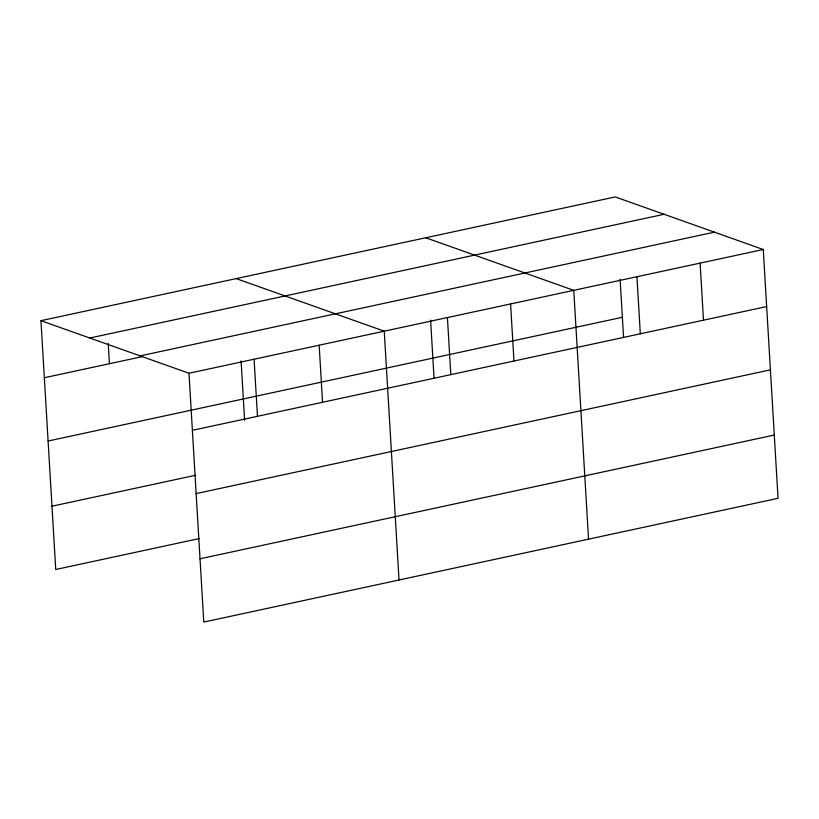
<?xml version="1.0" encoding="UTF-8"?>
<svg xmlns="http://www.w3.org/2000/svg" width="819" height="819" viewBox="0 0 819 819"><rect width="100%" height="100%" fill="white"/><g stroke="black" fill="none" stroke-linecap="round" stroke-linejoin="round"><path stroke-width="1.23" d="M40.95 320.679L615.223 196.929L763.267 249.508L778.05 498.321L203.777 622.071L188.994 373.249L40.95 320.679L55.733 569.492L199.406 538.533M89.803 338.022L664.076 214.281M140.141 355.896L714.414 232.156M44.339 377.743L142.578 356.572M188.994 373.249L763.267 249.508M48.096 441.021L622.368 317.281M192.383 430.323L766.656 306.572M51.976 506.214L195.649 475.255M196.15 493.591L770.413 369.85M200.02 558.793L774.293 435.043M425.716 237.766L573.761 290.346L588.544 539.158M236.2 278.603L384.244 331.173L399.027 579.995M700.102 263.114L703.49 320.188M636.926 276.73L640.315 333.804M620.116 279.31L623.566 337.336M510.585 303.951L513.984 361.025M447.42 317.567L450.808 374.631M430.61 320.147L434.05 378.173M319.164 345.198L322.553 402.272M254.085 359.224L257.473 416.298M241.093 360.984L244.615 420.26M108.221 343.427L109.429 363.718"/></g></svg>
